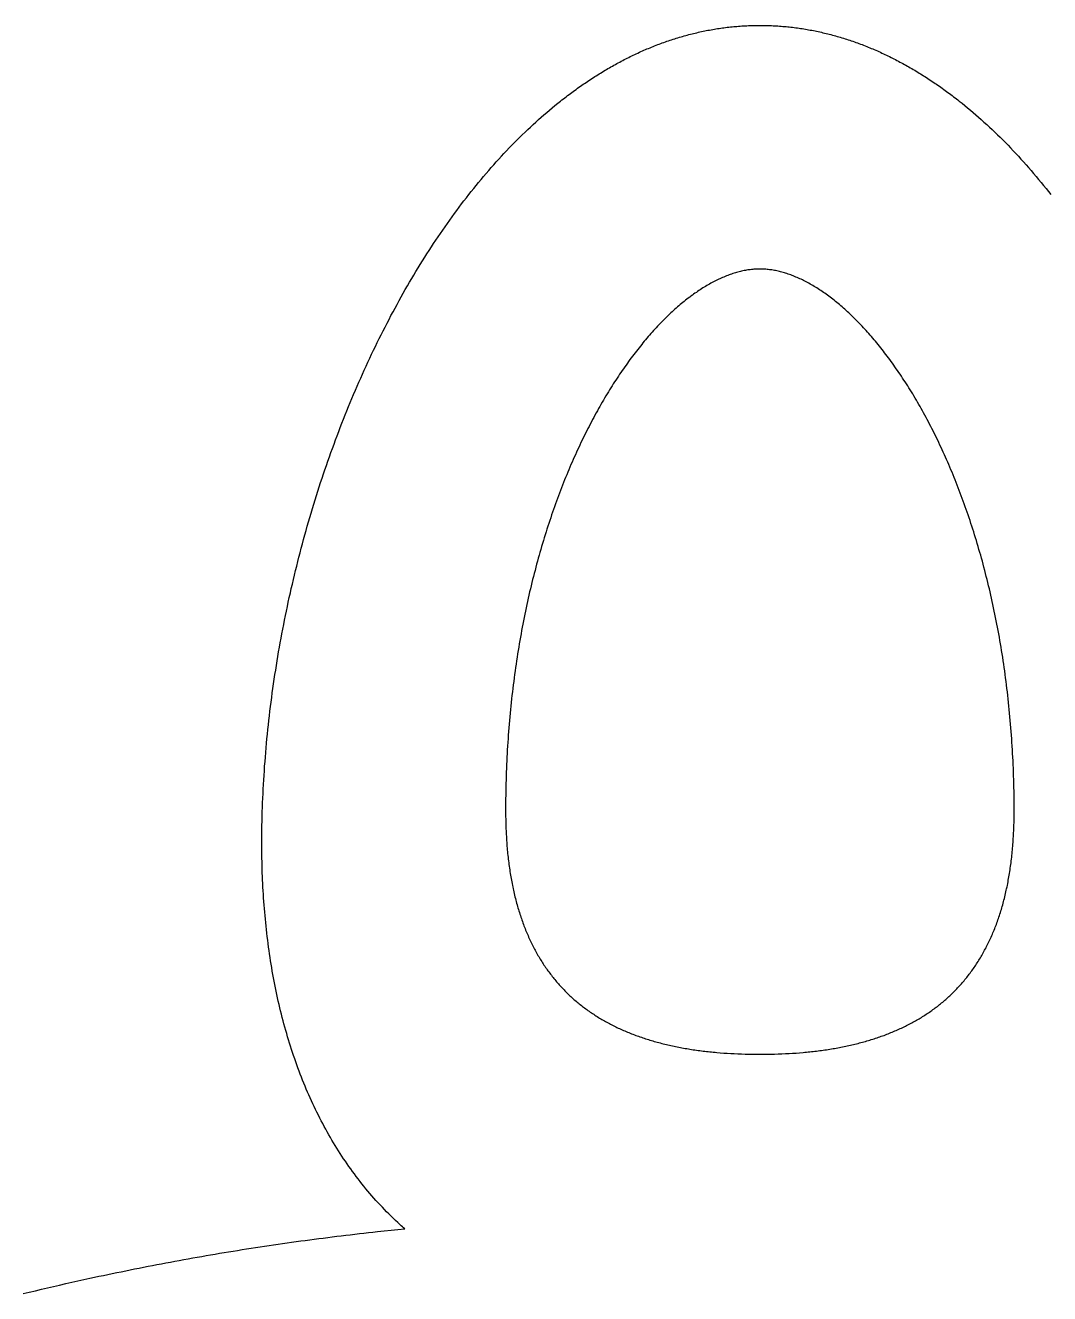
# Model space of a CAD drawing. Extents: x -388 to -35, y 578 to 1063.
# Drawn here: x -174.73 to -152.94, y 843.26 to 870.25 of the extents above; entities that cross this region are included whole.
import ezdxf

# ---------------------------------------------------------------- set-up
doc = ezdxf.new("R2010")
doc.units = 0
doc.layers.add('color#3f3f3fff', color=1, linetype='CONTINUOUS')

msp = doc.modelspace()

# ---------------------------------------------------------------- linework, layer by layer
at = {"layer": 'color#3f3f3fff'}
msp.add_lwpolyline([(-174.778, 843.258), (-174.649, 843.289), (-174.52, 843.32), (-174.391, 843.351), (-174.262, 843.381), (-174.133, 843.411), (-174.004, 843.441), (-173.875, 843.47), (-173.746, 843.499), (-173.617, 843.528), (-173.487, 843.557), (-173.358, 843.585), (-173.263, 843.606), (-173.168, 843.626), (-173.074, 843.646), (-172.979, 843.666), (-172.884, 843.686), (-172.789, 843.706), (-172.694, 843.725), (-172.599, 843.745), (-172.505, 843.764), (-172.41, 843.783), (-172.315, 843.802), (-172.22, 843.821), (-172.124, 843.839), (-172.029, 843.858), (-171.934, 843.876), (-171.839, 843.894), (-171.744, 843.912), (-171.649, 843.93), (-171.554, 843.948), (-171.458, 843.965), (-171.363, 843.983), (-171.268, 844), (-171.172, 844.017), (-171.077, 844.034), (-170.982, 844.05), (-170.886, 844.067), (-170.791, 844.083), (-170.695, 844.1), (-170.6, 844.116), (-170.504, 844.132), (-170.409, 844.147), (-170.313, 844.163), (-170.218, 844.178), (-170.122, 844.194), (-170.026, 844.209), (-169.931, 844.224), (-169.835, 844.239), (-169.739, 844.253), (-169.643, 844.268), (-169.548, 844.282), (-169.452, 844.296), (-169.356, 844.31), (-169.26, 844.324), (-169.164, 844.338), (-169.068, 844.351), (-168.972, 844.365), (-168.876, 844.378), (-168.78, 844.391), (-168.684, 844.404), (-168.588, 844.416), (-168.492, 844.429), (-168.396, 844.441), (-168.3, 844.454), (-168.204, 844.466), (-168.108, 844.478), (-168.012, 844.489), (-167.916, 844.501), (-167.82, 844.512), (-167.723, 844.524), (-167.627, 844.535), (-167.531, 844.546), (-167.435, 844.556), (-167.338, 844.567), (-167.242, 844.578), (-167.097, 844.593), (-166.952, 844.608), (-166.807, 844.623), (-166.662, 844.637), (-166.687, 844.659), (-166.712, 844.681), (-166.737, 844.703), (-166.761, 844.725), (-166.786, 844.748), (-166.81, 844.77), (-166.858, 844.816), (-166.906, 844.861), (-166.954, 844.907), (-167.001, 844.954), (-167.047, 845.001), (-167.094, 845.048), (-167.139, 845.096), (-167.185, 845.144), (-167.229, 845.193), (-167.274, 845.241), (-167.318, 845.291), (-167.361, 845.34), (-167.404, 845.39), (-167.447, 845.441), (-167.489, 845.491), (-167.531, 845.543), (-167.572, 845.594), (-167.613, 845.646), (-167.654, 845.698), (-167.694, 845.751), (-167.734, 845.804), (-167.773, 845.857), (-167.812, 845.911), (-167.85, 845.965), (-167.888, 846.019), (-167.926, 846.074), (-167.963, 846.129), (-168, 846.184), (-168.036, 846.24), (-168.072, 846.296), (-168.107, 846.353), (-168.142, 846.409), (-168.177, 846.466), (-168.211, 846.524), (-168.245, 846.582), (-168.278, 846.64), (-168.311, 846.698), (-168.344, 846.757), (-168.376, 846.816), (-168.408, 846.875), (-168.439, 846.935), (-168.47, 846.995), (-168.5, 847.055), (-168.531, 847.116), (-168.56, 847.177), (-168.59, 847.238), (-168.618, 847.299), (-168.647, 847.361), (-168.675, 847.423), (-168.703, 847.486), (-168.73, 847.548), (-168.757, 847.611), (-168.783, 847.675), (-168.809, 847.738), (-168.835, 847.802), (-168.86, 847.866), (-168.885, 847.93), (-168.91, 847.995), (-168.934, 848.06), (-168.958, 848.125), (-168.981, 848.191), (-169.004, 848.256), (-169.027, 848.322), (-169.049, 848.389), (-169.071, 848.455), (-169.092, 848.522), (-169.113, 848.589), (-169.134, 848.656), (-169.154, 848.724), (-169.174, 848.792), (-169.193, 848.86), (-169.212, 848.928), (-169.231, 848.996), (-169.249, 849.065), (-169.267, 849.134), (-169.285, 849.203), (-169.302, 849.273), (-169.319, 849.342), (-169.335, 849.412), (-169.352, 849.482), (-169.367, 849.553), (-169.383, 849.623), (-169.398, 849.694), (-169.412, 849.765), (-169.426, 849.836), (-169.44, 849.908), (-169.454, 849.979), (-169.467, 850.051), (-169.48, 850.123), (-169.492, 850.195), (-169.504, 850.268), (-169.516, 850.34), (-169.527, 850.413), (-169.538, 850.486), (-169.549, 850.559), (-169.559, 850.633), (-169.569, 850.706), (-169.578, 850.78), (-169.587, 850.854), (-169.596, 850.928), (-169.604, 851.003), (-169.613, 851.077), (-169.62, 851.152), (-169.628, 851.226), (-169.635, 851.301), (-169.641, 851.377), (-169.648, 851.452), (-169.654, 851.527), (-169.659, 851.603), (-169.665, 851.679), (-169.669, 851.755), (-169.674, 851.831), (-169.678, 851.907), (-169.682, 851.983), (-169.686, 852.06), (-169.689, 852.136), (-169.692, 852.213), (-169.694, 852.29), (-169.697, 852.367), (-169.698, 852.444), (-169.7, 852.522), (-169.701, 852.599), (-169.702, 852.677), (-169.702, 852.754), (-169.703, 852.832), (-169.702, 852.929), (-169.702, 853.025), (-169.701, 853.122), (-169.699, 853.218), (-169.697, 853.315), (-169.695, 853.412), (-169.692, 853.509), (-169.689, 853.606), (-169.686, 853.703), (-169.682, 853.8), (-169.677, 853.897), (-169.672, 853.994), (-169.667, 854.092), (-169.662, 854.189), (-169.656, 854.286), (-169.649, 854.383), (-169.643, 854.481), (-169.635, 854.578), (-169.628, 854.676), (-169.62, 854.773), (-169.611, 854.87), (-169.602, 854.968), (-169.593, 855.065), (-169.584, 855.163), (-169.574, 855.26), (-169.563, 855.358), (-169.553, 855.455), (-169.541, 855.553), (-169.53, 855.65), (-169.518, 855.748), (-169.506, 855.845), (-169.493, 855.942), (-169.48, 856.04), (-169.466, 856.137), (-169.452, 856.234), (-169.438, 856.332), (-169.423, 856.429), (-169.408, 856.526), (-169.393, 856.623), (-169.377, 856.72), (-169.361, 856.817), (-169.345, 856.914), (-169.328, 857.011), (-169.31, 857.108), (-169.293, 857.204), (-169.275, 857.301), (-169.256, 857.398), (-169.238, 857.494), (-169.219, 857.59), (-169.199, 857.687), (-169.179, 857.783), (-169.159, 857.879), (-169.139, 857.975), (-169.118, 858.071), (-169.096, 858.167), (-169.075, 858.262), (-169.053, 858.358), (-169.03, 858.454), (-169.008, 858.549), (-168.985, 858.644), (-168.961, 858.739), (-168.937, 858.834), (-168.913, 858.929), (-168.889, 859.024), (-168.864, 859.118), (-168.839, 859.213), (-168.813, 859.307), (-168.787, 859.401), (-168.761, 859.495), (-168.735, 859.588), (-168.708, 859.682), (-168.681, 859.775), (-168.653, 859.869), (-168.625, 859.962), (-168.597, 860.055), (-168.568, 860.147), (-168.539, 860.24), (-168.51, 860.332), (-168.481, 860.424), (-168.451, 860.516), (-168.421, 860.608), (-168.39, 860.699), (-168.359, 860.791), (-168.328, 860.882), (-168.296, 860.973), (-168.265, 861.063), (-168.232, 861.154), (-168.2, 861.244), (-168.167, 861.334), (-168.134, 861.424), (-168.1, 861.513), (-168.067, 861.603), (-168.033, 861.692), (-167.998, 861.78), (-167.963, 861.869), (-167.928, 861.957), (-167.893, 862.045), (-167.857, 862.133), (-167.821, 862.22), (-167.785, 862.307), (-167.749, 862.394), (-167.712, 862.481), (-167.675, 862.567), (-167.637, 862.653), (-167.599, 862.739), (-167.561, 862.825), (-167.523, 862.91), (-167.484, 862.995), (-167.445, 863.079), (-167.406, 863.164), (-167.366, 863.248), (-167.326, 863.331), (-167.286, 863.415), (-167.246, 863.498), (-167.205, 863.58), (-167.164, 863.663), (-167.123, 863.745), (-167.081, 863.826), (-167.039, 863.908), (-166.997, 863.989), (-166.955, 864.069), (-166.912, 864.15), (-166.869, 864.23), (-166.826, 864.309), (-166.782, 864.388), (-166.738, 864.467), (-166.694, 864.546), (-166.65, 864.624), (-166.605, 864.702), (-166.56, 864.779), (-166.515, 864.856), (-166.469, 864.933), (-166.423, 865.009), (-166.377, 865.085), (-166.331, 865.16), (-166.285, 865.235), (-166.238, 865.31), (-166.191, 865.384), (-166.143, 865.458), (-166.096, 865.531), (-166.048, 865.604), (-166, 865.676), (-165.951, 865.748), (-165.903, 865.82), (-165.854, 865.891), (-165.805, 865.962), (-165.755, 866.032), (-165.705, 866.102), (-165.656, 866.172), (-165.605, 866.241), (-165.555, 866.309), (-165.504, 866.377), (-165.453, 866.445), (-165.402, 866.512), (-165.351, 866.579), (-165.299, 866.645), (-165.247, 866.711), (-165.195, 866.776), (-165.143, 866.841), (-165.09, 866.905), (-165.037, 866.969), (-164.984, 867.032), (-164.931, 867.095), (-164.877, 867.157), (-164.824, 867.219), (-164.77, 867.28), (-164.715, 867.341), (-164.661, 867.401), (-164.606, 867.461), (-164.551, 867.52), (-164.496, 867.579), (-164.441, 867.637), (-164.385, 867.694), (-164.329, 867.751), (-164.273, 867.808), (-164.217, 867.864), (-164.161, 867.919), (-164.104, 867.974), (-164.047, 868.028), (-163.99, 868.082), (-163.933, 868.135), (-163.875, 868.188), (-163.817, 868.24), (-163.759, 868.291), (-163.701, 868.342), (-163.643, 868.392), (-163.584, 868.442), (-163.525, 868.491), (-163.466, 868.54), (-163.407, 868.588), (-163.348, 868.635), (-163.318, 868.658), (-163.288, 868.682), (-163.258, 868.705), (-163.228, 868.728), (-163.198, 868.751), (-163.168, 868.773), (-163.138, 868.796), (-163.108, 868.818), (-163.078, 868.84), (-163.048, 868.862), (-163.017, 868.884), (-162.987, 868.906), (-162.957, 868.928), (-162.926, 868.949), (-162.896, 868.97), (-162.865, 868.991), (-162.835, 869.012), (-162.804, 869.033), (-162.773, 869.054), (-162.743, 869.074), (-162.712, 869.094), (-162.681, 869.115), (-162.65, 869.135), (-162.619, 869.154), (-162.588, 869.174), (-162.557, 869.194), (-162.526, 869.213), (-162.495, 869.232), (-162.464, 869.251), (-162.433, 869.27), (-162.402, 869.289), (-162.371, 869.307), (-162.339, 869.325), (-162.308, 869.344), (-162.276, 869.362), (-162.245, 869.379), (-162.213, 869.397), (-162.182, 869.415), (-162.15, 869.432), (-162.119, 869.449), (-162.087, 869.466), (-162.055, 869.483), (-162.024, 869.5), (-161.992, 869.516), (-161.96, 869.532), (-161.928, 869.549), (-161.896, 869.565), (-161.864, 869.58), (-161.832, 869.596), (-161.8, 869.611), (-161.768, 869.627), (-161.736, 869.642), (-161.704, 869.657), (-161.671, 869.672), (-161.639, 869.686), (-161.607, 869.701), (-161.574, 869.715), (-161.542, 869.729), (-161.509, 869.743), (-161.477, 869.756), (-161.444, 869.77), (-161.412, 869.783), (-161.379, 869.796), (-161.347, 869.809), (-161.314, 869.822), (-161.281, 869.835), (-161.248, 869.847), (-161.216, 869.86), (-161.183, 869.872), (-161.15, 869.883), (-161.117, 869.895), (-161.084, 869.907), (-161.051, 869.918), (-161.018, 869.929), (-160.985, 869.94), (-160.952, 869.951), (-160.918, 869.962), (-160.885, 869.972), (-160.852, 869.982), (-160.819, 869.992), (-160.785, 870.002), (-160.752, 870.012), (-160.718, 870.021), (-160.685, 870.031), (-160.652, 870.04), (-160.618, 870.049), (-160.584, 870.057), (-160.551, 870.066), (-160.517, 870.074), (-160.483, 870.082), (-160.45, 870.09), (-160.416, 870.098), (-160.382, 870.106), (-160.348, 870.113), (-160.315, 870.12), (-160.281, 870.127), (-160.247, 870.134), (-160.213, 870.14), (-160.179, 870.147), (-160.145, 870.153), (-160.111, 870.159), (-160.076, 870.165), (-160.042, 870.17), (-160.008, 870.176), (-159.974, 870.181), (-159.94, 870.186), (-159.905, 870.191), (-159.871, 870.196), (-159.837, 870.2), (-159.802, 870.204), (-159.768, 870.208), (-159.733, 870.212), (-159.699, 870.216), (-159.664, 870.219), (-159.63, 870.222), (-159.595, 870.225), (-159.561, 870.228), (-159.526, 870.231), (-159.491, 870.233), (-159.456, 870.235), (-159.422, 870.237), (-159.387, 870.239), (-159.352, 870.241), (-159.317, 870.242), (-159.282, 870.243), (-159.247, 870.244), (-159.212, 870.245), (-159.177, 870.245), (-159.142, 870.246), (-159.107, 870.246), (-159.072, 870.246), (-159.037, 870.245), (-159.002, 870.245), (-158.967, 870.244), (-158.932, 870.243), (-158.897, 870.242), (-158.863, 870.241), (-158.828, 870.239), (-158.793, 870.237), (-158.758, 870.235), (-158.723, 870.233), (-158.689, 870.231), (-158.654, 870.228), (-158.619, 870.225), (-158.585, 870.222), (-158.55, 870.219), (-158.516, 870.216), (-158.481, 870.212), (-158.447, 870.208), (-158.412, 870.204), (-158.378, 870.2), (-158.344, 870.196), (-158.309, 870.191), (-158.275, 870.186), (-158.241, 870.181), (-158.206, 870.176), (-158.172, 870.17), (-158.138, 870.165), (-158.104, 870.159), (-158.07, 870.153), (-158.036, 870.147), (-158.002, 870.14), (-157.968, 870.134), (-157.934, 870.127), (-157.9, 870.12), (-157.866, 870.113), (-157.832, 870.106), (-157.799, 870.098), (-157.765, 870.09), (-157.731, 870.082), (-157.697, 870.074), (-157.664, 870.066), (-157.63, 870.057), (-157.597, 870.049), (-157.563, 870.04), (-157.53, 870.031), (-157.496, 870.021), (-157.463, 870.012), (-157.429, 870.002), (-157.396, 869.992), (-157.363, 869.982), (-157.329, 869.972), (-157.296, 869.962), (-157.263, 869.951), (-157.23, 869.94), (-157.197, 869.929), (-157.164, 869.918), (-157.131, 869.907), (-157.098, 869.895), (-157.065, 869.883), (-157.032, 869.872), (-156.999, 869.86), (-156.966, 869.847), (-156.933, 869.835), (-156.901, 869.822), (-156.868, 869.809), (-156.835, 869.796), (-156.803, 869.783), (-156.77, 869.77), (-156.738, 869.756), (-156.705, 869.743), (-156.673, 869.729), (-156.64, 869.715), (-156.608, 869.701), (-156.576, 869.686), (-156.543, 869.672), (-156.511, 869.657), (-156.479, 869.642), (-156.447, 869.627), (-156.415, 869.611), (-156.382, 869.596), (-156.35, 869.58), (-156.318, 869.565), (-156.287, 869.549), (-156.255, 869.532), (-156.223, 869.516), (-156.191, 869.5), (-156.159, 869.483), (-156.127, 869.466), (-156.096, 869.449), (-156.064, 869.432), (-156.033, 869.415), (-156.001, 869.397), (-155.97, 869.379), (-155.938, 869.362), (-155.907, 869.344), (-155.875, 869.325), (-155.844, 869.307), (-155.813, 869.289), (-155.782, 869.27), (-155.75, 869.251), (-155.719, 869.232), (-155.688, 869.213), (-155.657, 869.194), (-155.626, 869.174), (-155.595, 869.154), (-155.564, 869.135), (-155.533, 869.115), (-155.503, 869.094), (-155.472, 869.074), (-155.441, 869.054), (-155.41, 869.033), (-155.38, 869.012), (-155.349, 868.991), (-155.319, 868.97), (-155.288, 868.949), (-155.258, 868.928), (-155.228, 868.906), (-155.197, 868.884), (-155.167, 868.862), (-155.137, 868.84), (-155.106, 868.818), (-155.076, 868.796), (-155.046, 868.773), (-155.016, 868.751), (-154.986, 868.728), (-154.956, 868.705), (-154.926, 868.682), (-154.897, 868.658), (-154.867, 868.635), (-154.807, 868.588), (-154.748, 868.54), (-154.689, 868.491), (-154.63, 868.442), (-154.572, 868.392), (-154.513, 868.342), (-154.455, 868.291), (-154.397, 868.24), (-154.34, 868.188), (-154.282, 868.135), (-154.225, 868.082), (-154.167, 868.028), (-154.111, 867.974), (-154.054, 867.919), (-153.997, 867.864), (-153.941, 867.808), (-153.885, 867.751), (-153.829, 867.694), (-153.774, 867.637), (-153.718, 867.579), (-153.663, 867.52), (-153.608, 867.461), (-153.554, 867.401), (-153.499, 867.341), (-153.445, 867.28), (-153.391, 867.219), (-153.337, 867.157), (-153.284, 867.095), (-153.23, 867.032), (-153.177, 866.969), (-153.124, 866.905), (-153.072, 866.841), (-153.019, 866.776), (-152.967, 866.711), (-152.915, 866.645)], dxfattribs=at)
msp.add_lwpolyline([(-159.107, 848.351), (-159.028, 848.351), (-158.949, 848.352), (-158.871, 848.353), (-158.793, 848.355), (-158.716, 848.357), (-158.639, 848.36), (-158.563, 848.364), (-158.487, 848.368), (-158.412, 848.372), (-158.338, 848.377), (-158.263, 848.383), (-158.19, 848.389), (-158.153, 848.393), (-158.117, 848.396), (-158.08, 848.4), (-158.044, 848.404), (-158.008, 848.407), (-157.972, 848.411), (-157.936, 848.416), (-157.901, 848.42), (-157.865, 848.424), (-157.83, 848.429), (-157.794, 848.434), (-157.759, 848.439), (-157.724, 848.444), (-157.689, 848.449), (-157.655, 848.454), (-157.62, 848.46), (-157.586, 848.465), (-157.551, 848.471), (-157.517, 848.477), (-157.483, 848.483), (-157.449, 848.489), (-157.415, 848.495), (-157.382, 848.502), (-157.348, 848.508), (-157.315, 848.515), (-157.281, 848.522), (-157.248, 848.529), (-157.215, 848.536), (-157.183, 848.544), (-157.15, 848.551), (-157.117, 848.559), (-157.085, 848.567), (-157.053, 848.574), (-157.02, 848.583), (-156.988, 848.591), (-156.957, 848.599), (-156.925, 848.608), (-156.893, 848.616), (-156.862, 848.625), (-156.831, 848.634), (-156.799, 848.643), (-156.768, 848.653), (-156.738, 848.662), (-156.707, 848.672), (-156.676, 848.682), (-156.646, 848.691), (-156.615, 848.702), (-156.585, 848.712), (-156.555, 848.722), (-156.525, 848.733), (-156.496, 848.743), (-156.466, 848.754), (-156.437, 848.765), (-156.407, 848.776), (-156.378, 848.788), (-156.349, 848.799), (-156.32, 848.811), (-156.291, 848.822), (-156.263, 848.834), (-156.234, 848.847), (-156.206, 848.859), (-156.178, 848.871), (-156.15, 848.884), (-156.122, 848.896), (-156.094, 848.909), (-156.067, 848.922), (-156.039, 848.936), (-156.012, 848.949), (-155.985, 848.962), (-155.958, 848.976), (-155.931, 848.99), (-155.905, 849.004), (-155.878, 849.018), (-155.852, 849.032), (-155.825, 849.047), (-155.799, 849.062), (-155.773, 849.076), (-155.748, 849.091), (-155.722, 849.107), (-155.696, 849.122), (-155.671, 849.137), (-155.646, 849.153), (-155.621, 849.169), (-155.596, 849.185), (-155.571, 849.201), (-155.547, 849.217), (-155.522, 849.234), (-155.498, 849.25), (-155.474, 849.267), (-155.45, 849.284), (-155.426, 849.301), (-155.402, 849.318), (-155.379, 849.336), (-155.355, 849.354), (-155.332, 849.371), (-155.309, 849.389), (-155.286, 849.407), (-155.263, 849.426), (-155.241, 849.444), (-155.218, 849.463), (-155.196, 849.482), (-155.174, 849.501), (-155.152, 849.52), (-155.13, 849.539), (-155.108, 849.559), (-155.087, 849.578), (-155.065, 849.598), (-155.044, 849.618), (-155.023, 849.638), (-155.002, 849.659), (-154.982, 849.679), (-154.961, 849.7), (-154.941, 849.721), (-154.92, 849.742), (-154.9, 849.763), (-154.88, 849.784), (-154.86, 849.806), (-154.841, 849.828), (-154.821, 849.85), (-154.802, 849.872), (-154.783, 849.894), (-154.764, 849.917), (-154.745, 849.939), (-154.726, 849.962), (-154.708, 849.985), (-154.689, 850.008), (-154.671, 850.032), (-154.653, 850.055), (-154.635, 850.079), (-154.618, 850.103), (-154.6, 850.127), (-154.583, 850.151), (-154.565, 850.175), (-154.548, 850.2), (-154.531, 850.225), (-154.515, 850.25), (-154.498, 850.275), (-154.482, 850.3), (-154.465, 850.326), (-154.449, 850.351), (-154.433, 850.377), (-154.417, 850.403), (-154.402, 850.43), (-154.386, 850.456), (-154.371, 850.483), (-154.356, 850.509), (-154.341, 850.536), (-154.326, 850.564), (-154.312, 850.591), (-154.297, 850.618), (-154.283, 850.646), (-154.269, 850.674), (-154.255, 850.702), (-154.241, 850.73), (-154.227, 850.759), (-154.214, 850.788), (-154.201, 850.816), (-154.188, 850.845), (-154.175, 850.875), (-154.162, 850.904), (-154.149, 850.934), (-154.137, 850.963), (-154.125, 850.993), (-154.112, 851.024), (-154.1, 851.054), (-154.089, 851.084), (-154.077, 851.115), (-154.066, 851.146), (-154.054, 851.177), (-154.043, 851.209), (-154.032, 851.24), (-154.022, 851.272), (-154.011, 851.304), (-154.001, 851.336), (-153.99, 851.368), (-153.98, 851.4), (-153.97, 851.433), (-153.961, 851.466), (-153.951, 851.499), (-153.942, 851.532), (-153.933, 851.566), (-153.924, 851.599), (-153.915, 851.633), (-153.906, 851.667), (-153.898, 851.701), (-153.889, 851.736), (-153.881, 851.77), (-153.873, 851.805), (-153.865, 851.84), (-153.858, 851.875), (-153.85, 851.911), (-153.843, 851.946), (-153.836, 851.982), (-153.829, 852.018), (-153.822, 852.054), (-153.815, 852.091), (-153.809, 852.127), (-153.803, 852.164), (-153.797, 852.201), (-153.791, 852.238), (-153.785, 852.276), (-153.78, 852.313), (-153.774, 852.351), (-153.769, 852.389), (-153.764, 852.427), (-153.759, 852.466), (-153.755, 852.504), (-153.75, 852.543), (-153.746, 852.582), (-153.742, 852.621), (-153.738, 852.661), (-153.734, 852.7), (-153.731, 852.74), (-153.727, 852.78), (-153.724, 852.82), (-153.721, 852.861), (-153.718, 852.902), (-153.716, 852.942), (-153.713, 852.984), (-153.711, 853.025), (-153.709, 853.066), (-153.707, 853.108), (-153.705, 853.15), (-153.703, 853.192), (-153.702, 853.234), (-153.701, 853.277), (-153.7, 853.32), (-153.699, 853.362), (-153.698, 853.406), (-153.698, 853.449), (-153.698, 853.493), (-153.698, 853.536), (-153.698, 853.619), (-153.698, 853.702), (-153.699, 853.784), (-153.7, 853.866), (-153.701, 853.948), (-153.703, 854.029), (-153.705, 854.111), (-153.707, 854.192), (-153.709, 854.273), (-153.712, 854.353), (-153.715, 854.434), (-153.719, 854.514), (-153.722, 854.594), (-153.726, 854.673), (-153.73, 854.752), (-153.735, 854.832), (-153.739, 854.91), (-153.744, 854.989), (-153.75, 855.067), (-153.755, 855.145), (-153.761, 855.223), (-153.767, 855.301), (-153.773, 855.378), (-153.78, 855.455), (-153.787, 855.532), (-153.794, 855.609), (-153.801, 855.685), (-153.809, 855.761), (-153.817, 855.837), (-153.825, 855.912), (-153.833, 855.988), (-153.842, 856.063), (-153.851, 856.137), (-153.86, 856.212), (-153.869, 856.286), (-153.879, 856.36), (-153.889, 856.434), (-153.899, 856.507), (-153.909, 856.58), (-153.92, 856.653), (-153.931, 856.726), (-153.942, 856.798), (-153.953, 856.87), (-153.965, 856.942), (-153.976, 857.014), (-153.988, 857.085), (-154.001, 857.156), (-154.013, 857.227), (-154.026, 857.297), (-154.039, 857.367), (-154.052, 857.437), (-154.065, 857.507), (-154.078, 857.576), (-154.092, 857.646), (-154.106, 857.714), (-154.12, 857.783), (-154.135, 857.851), (-154.149, 857.919), (-154.164, 857.987), (-154.179, 858.054), (-154.194, 858.122), (-154.21, 858.188), (-154.225, 858.255), (-154.241, 858.321), (-154.257, 858.387), (-154.273, 858.453), (-154.29, 858.519), (-154.306, 858.584), (-154.323, 858.649), (-154.34, 858.713), (-154.357, 858.778), (-154.375, 858.842), (-154.392, 858.906), (-154.41, 858.969), (-154.428, 859.032), (-154.446, 859.095), (-154.464, 859.158), (-154.483, 859.22), (-154.501, 859.282), (-154.52, 859.344), (-154.539, 859.405), (-154.558, 859.466), (-154.578, 859.527), (-154.597, 859.588), (-154.617, 859.648), (-154.637, 859.708), (-154.657, 859.768), (-154.677, 859.827), (-154.697, 859.886), (-154.718, 859.945), (-154.738, 860.003), (-154.759, 860.062), (-154.78, 860.119), (-154.801, 860.177), (-154.822, 860.234), (-154.844, 860.291), (-154.865, 860.348), (-154.887, 860.404), (-154.909, 860.46), (-154.931, 860.516), (-154.953, 860.572), (-154.975, 860.627), (-154.998, 860.682), (-155.02, 860.736), (-155.043, 860.79), (-155.066, 860.844), (-155.089, 860.898), (-155.112, 860.951), (-155.135, 861.004), (-155.158, 861.057), (-155.182, 861.109), (-155.205, 861.161), (-155.229, 861.213), (-155.253, 861.264), (-155.277, 861.316), (-155.301, 861.366), (-155.325, 861.417), (-155.349, 861.467), (-155.374, 861.517), (-155.398, 861.566), (-155.423, 861.616), (-155.448, 861.664), (-155.472, 861.713), (-155.497, 861.761), (-155.522, 861.809), (-155.548, 861.857), (-155.573, 861.904), (-155.598, 861.951), (-155.624, 861.998), (-155.649, 862.044), (-155.675, 862.09), (-155.701, 862.136), (-155.726, 862.181), (-155.752, 862.226), (-155.778, 862.271), (-155.805, 862.315), (-155.831, 862.359), (-155.857, 862.403), (-155.883, 862.446), (-155.91, 862.489), (-155.936, 862.532), (-155.963, 862.574), (-155.99, 862.616), (-156.016, 862.658), (-156.043, 862.699), (-156.07, 862.74), (-156.097, 862.781), (-156.124, 862.821), (-156.151, 862.861), (-156.178, 862.901), (-156.206, 862.94), (-156.233, 862.979), (-156.26, 863.018), (-156.288, 863.056), (-156.315, 863.094), (-156.343, 863.132), (-156.37, 863.169), (-156.398, 863.206), (-156.425, 863.243), (-156.453, 863.279), (-156.481, 863.315), (-156.509, 863.351), (-156.537, 863.386), (-156.565, 863.421), (-156.592, 863.455), (-156.62, 863.489), (-156.649, 863.523), (-156.677, 863.557), (-156.705, 863.59), (-156.733, 863.623), (-156.761, 863.655), (-156.789, 863.687), (-156.817, 863.719), (-156.846, 863.75), (-156.874, 863.781), (-156.902, 863.812), (-156.931, 863.842), (-156.959, 863.872), (-156.987, 863.902), (-157.016, 863.931), (-157.044, 863.96), (-157.073, 863.989), (-157.101, 864.017), (-157.129, 864.045), (-157.158, 864.072), (-157.186, 864.099), (-157.215, 864.126), (-157.243, 864.152), (-157.272, 864.178), (-157.3, 864.204), (-157.329, 864.229), (-157.357, 864.254), (-157.386, 864.279), (-157.414, 864.303), (-157.443, 864.327), (-157.471, 864.35), (-157.5, 864.373), (-157.528, 864.396), (-157.557, 864.418), (-157.585, 864.44), (-157.613, 864.462), (-157.642, 864.483), (-157.67, 864.504), (-157.698, 864.525), (-157.727, 864.545), (-157.755, 864.564), (-157.783, 864.584), (-157.812, 864.603), (-157.84, 864.621), (-157.868, 864.64), (-157.896, 864.657), (-157.924, 864.675), (-157.953, 864.692), (-157.981, 864.709), (-158.009, 864.725), (-158.037, 864.741), (-158.065, 864.757), (-158.093, 864.772), (-158.12, 864.787), (-158.148, 864.801), (-158.176, 864.815), (-158.204, 864.829), (-158.231, 864.842), (-158.259, 864.855), (-158.287, 864.868), (-158.314, 864.88), (-158.342, 864.891), (-158.369, 864.903), (-158.396, 864.914), (-158.424, 864.924), (-158.451, 864.934), (-158.478, 864.944), (-158.505, 864.954), (-158.532, 864.963), (-158.559, 864.971), (-158.586, 864.979), (-158.613, 864.987), (-158.64, 864.995), (-158.667, 865.002), (-158.693, 865.008), (-158.72, 865.015), (-158.746, 865.02), (-158.772, 865.026), (-158.799, 865.031), (-158.825, 865.036), (-158.851, 865.04), (-158.877, 865.044), (-158.903, 865.047), (-158.929, 865.05), (-158.955, 865.053), (-158.98, 865.055), (-159.006, 865.057), (-159.031, 865.058), (-159.057, 865.059), (-159.082, 865.06), (-159.107, 865.06), (-159.132, 865.06), (-159.158, 865.059), (-159.183, 865.058), (-159.209, 865.057), (-159.234, 865.055), (-159.26, 865.053), (-159.286, 865.05), (-159.312, 865.047), (-159.337, 865.044), (-159.364, 865.04), (-159.39, 865.036), (-159.416, 865.031), (-159.442, 865.026), (-159.469, 865.02), (-159.495, 865.015), (-159.521, 865.008), (-159.548, 865.002), (-159.575, 864.995), (-159.602, 864.987), (-159.628, 864.979), (-159.655, 864.971), (-159.682, 864.963), (-159.709, 864.954), (-159.736, 864.944), (-159.764, 864.934), (-159.791, 864.924), (-159.818, 864.914), (-159.846, 864.903), (-159.873, 864.891), (-159.9, 864.88), (-159.928, 864.868), (-159.956, 864.855), (-159.983, 864.842), (-160.011, 864.829), (-160.039, 864.815), (-160.066, 864.801), (-160.094, 864.787), (-160.122, 864.772), (-160.15, 864.757), (-160.178, 864.741), (-160.206, 864.725), (-160.234, 864.709), (-160.262, 864.692), (-160.29, 864.675), (-160.318, 864.657), (-160.346, 864.64), (-160.375, 864.621), (-160.403, 864.603), (-160.431, 864.584), (-160.459, 864.564), (-160.488, 864.545), (-160.516, 864.525), (-160.544, 864.504), (-160.573, 864.483), (-160.601, 864.462), (-160.63, 864.44), (-160.658, 864.418), (-160.687, 864.396), (-160.715, 864.373), (-160.743, 864.35), (-160.772, 864.327), (-160.8, 864.303), (-160.829, 864.279), (-160.857, 864.254), (-160.886, 864.229), (-160.914, 864.204), (-160.943, 864.178), (-160.971, 864.152), (-161, 864.126), (-161.028, 864.099), (-161.057, 864.072), (-161.085, 864.045), (-161.114, 864.017), (-161.142, 863.989), (-161.17, 863.96), (-161.199, 863.931), (-161.227, 863.902), (-161.256, 863.872), (-161.284, 863.842), (-161.312, 863.812), (-161.341, 863.781), (-161.369, 863.75), (-161.397, 863.719), (-161.425, 863.687), (-161.454, 863.655), (-161.482, 863.623), (-161.51, 863.59), (-161.538, 863.557), (-161.566, 863.523), (-161.594, 863.489), (-161.622, 863.455), (-161.65, 863.421), (-161.678, 863.386), (-161.706, 863.351), (-161.734, 863.315), (-161.761, 863.279), (-161.789, 863.243), (-161.817, 863.206), (-161.844, 863.169), (-161.872, 863.132), (-161.9, 863.094), (-161.927, 863.056), (-161.954, 863.018), (-161.982, 862.979), (-162.009, 862.94), (-162.036, 862.901), (-162.063, 862.861), (-162.091, 862.821), (-162.118, 862.781), (-162.145, 862.74), (-162.171, 862.699), (-162.198, 862.658), (-162.225, 862.616), (-162.252, 862.574), (-162.278, 862.532), (-162.305, 862.489), (-162.331, 862.446), (-162.358, 862.403), (-162.384, 862.359), (-162.41, 862.315), (-162.436, 862.271), (-162.462, 862.226), (-162.488, 862.181), (-162.514, 862.136), (-162.54, 862.09), (-162.565, 862.044), (-162.591, 861.998), (-162.616, 861.951), (-162.642, 861.904), (-162.667, 861.857), (-162.692, 861.809), (-162.717, 861.761), (-162.742, 861.713), (-162.767, 861.664), (-162.792, 861.616), (-162.816, 861.566), (-162.841, 861.517), (-162.865, 861.467), (-162.89, 861.417), (-162.914, 861.366), (-162.938, 861.316), (-162.962, 861.264), (-162.986, 861.213), (-163.009, 861.161), (-163.033, 861.109), (-163.056, 861.057), (-163.08, 861.004), (-163.103, 860.951), (-163.126, 860.898), (-163.149, 860.844), (-163.172, 860.79), (-163.194, 860.736), (-163.217, 860.682), (-163.239, 860.627), (-163.262, 860.572), (-163.284, 860.516), (-163.306, 860.46), (-163.328, 860.404), (-163.349, 860.348), (-163.371, 860.291), (-163.392, 860.234), (-163.413, 860.177), (-163.434, 860.119), (-163.455, 860.062), (-163.476, 860.003), (-163.497, 859.945), (-163.517, 859.886), (-163.538, 859.827), (-163.558, 859.768), (-163.578, 859.708), (-163.598, 859.648), (-163.617, 859.588), (-163.637, 859.527), (-163.656, 859.466), (-163.675, 859.405), (-163.694, 859.344), (-163.713, 859.282), (-163.732, 859.22), (-163.75, 859.158), (-163.768, 859.095), (-163.786, 859.032), (-163.804, 858.969), (-163.822, 858.906), (-163.84, 858.842), (-163.857, 858.778), (-163.874, 858.713), (-163.891, 858.649), (-163.908, 858.584), (-163.925, 858.519), (-163.941, 858.453), (-163.957, 858.387), (-163.973, 858.321), (-163.989, 858.255), (-164.005, 858.188), (-164.02, 858.122), (-164.035, 858.054), (-164.05, 857.987), (-164.065, 857.919), (-164.08, 857.851), (-164.094, 857.783), (-164.108, 857.714), (-164.122, 857.646), (-164.136, 857.576), (-164.15, 857.507), (-164.163, 857.437), (-164.176, 857.367), (-164.189, 857.297), (-164.201, 857.227), (-164.214, 857.156), (-164.226, 857.085), (-164.238, 857.014), (-164.25, 856.942), (-164.261, 856.87), (-164.273, 856.798), (-164.284, 856.726), (-164.295, 856.653), (-164.305, 856.58), (-164.315, 856.507), (-164.326, 856.434), (-164.335, 856.36), (-164.345, 856.286), (-164.354, 856.212), (-164.364, 856.137), (-164.372, 856.063), (-164.381, 855.988), (-164.389, 855.912), (-164.398, 855.837), (-164.405, 855.761), (-164.413, 855.685), (-164.42, 855.609), (-164.428, 855.532), (-164.434, 855.455), (-164.441, 855.378), (-164.447, 855.301), (-164.453, 855.223), (-164.459, 855.145), (-164.465, 855.067), (-164.47, 854.989), (-164.475, 854.91), (-164.48, 854.832), (-164.484, 854.752), (-164.488, 854.673), (-164.492, 854.594), (-164.496, 854.514), (-164.499, 854.434), (-164.502, 854.353), (-164.505, 854.273), (-164.507, 854.192), (-164.51, 854.111), (-164.512, 854.029), (-164.513, 853.948), (-164.515, 853.866), (-164.516, 853.784), (-164.516, 853.702), (-164.517, 853.619), (-164.517, 853.536), (-164.517, 853.493), (-164.517, 853.449), (-164.516, 853.406), (-164.515, 853.362), (-164.515, 853.32), (-164.514, 853.277), (-164.512, 853.234), (-164.511, 853.192), (-164.509, 853.15), (-164.508, 853.108), (-164.506, 853.066), (-164.504, 853.025), (-164.501, 852.984), (-164.499, 852.942), (-164.496, 852.902), (-164.493, 852.861), (-164.49, 852.82), (-164.487, 852.78), (-164.484, 852.74), (-164.48, 852.7), (-164.477, 852.661), (-164.473, 852.621), (-164.469, 852.582), (-164.464, 852.543), (-164.46, 852.504), (-164.455, 852.466), (-164.45, 852.427), (-164.445, 852.389), (-164.44, 852.351), (-164.435, 852.313), (-164.429, 852.276), (-164.424, 852.238), (-164.418, 852.201), (-164.412, 852.164), (-164.405, 852.127), (-164.399, 852.091), (-164.392, 852.054), (-164.386, 852.018), (-164.379, 851.982), (-164.372, 851.946), (-164.364, 851.911), (-164.357, 851.875), (-164.349, 851.84), (-164.341, 851.805), (-164.333, 851.77), (-164.325, 851.736), (-164.317, 851.701), (-164.308, 851.667), (-164.3, 851.633), (-164.291, 851.599), (-164.282, 851.566), (-164.273, 851.532), (-164.263, 851.499), (-164.254, 851.466), (-164.244, 851.433), (-164.234, 851.4), (-164.224, 851.368), (-164.214, 851.336), (-164.203, 851.304), (-164.193, 851.272), (-164.182, 851.24), (-164.171, 851.209), (-164.16, 851.177), (-164.149, 851.146), (-164.137, 851.115), (-164.126, 851.084), (-164.114, 851.054), (-164.102, 851.024), (-164.09, 850.993), (-164.078, 850.963), (-164.065, 850.934), (-164.053, 850.904), (-164.04, 850.875), (-164.027, 850.845), (-164.014, 850.816), (-164, 850.788), (-163.987, 850.759), (-163.973, 850.73), (-163.96, 850.702), (-163.946, 850.674), (-163.932, 850.646), (-163.917, 850.618), (-163.903, 850.591), (-163.888, 850.564), (-163.873, 850.536), (-163.858, 850.509), (-163.843, 850.483), (-163.828, 850.456), (-163.813, 850.43), (-163.797, 850.403), (-163.781, 850.377), (-163.765, 850.351), (-163.749, 850.326), (-163.733, 850.3), (-163.717, 850.275), (-163.7, 850.25), (-163.683, 850.225), (-163.666, 850.2), (-163.649, 850.175), (-163.632, 850.151), (-163.615, 850.127), (-163.597, 850.103), (-163.579, 850.079), (-163.561, 850.055), (-163.543, 850.032), (-163.525, 850.008), (-163.507, 849.985), (-163.488, 849.962), (-163.47, 849.939), (-163.451, 849.917), (-163.432, 849.894), (-163.413, 849.872), (-163.393, 849.85), (-163.374, 849.828), (-163.354, 849.806), (-163.334, 849.784), (-163.314, 849.763), (-163.294, 849.742), (-163.274, 849.721), (-163.254, 849.7), (-163.233, 849.679), (-163.212, 849.659), (-163.191, 849.638), (-163.17, 849.618), (-163.149, 849.598), (-163.128, 849.578), (-163.106, 849.559), (-163.084, 849.539), (-163.063, 849.52), (-163.041, 849.501), (-163.019, 849.482), (-162.996, 849.463), (-162.974, 849.444), (-162.951, 849.426), (-162.928, 849.407), (-162.905, 849.389), (-162.882, 849.371), (-162.859, 849.354), (-162.836, 849.336), (-162.812, 849.318), (-162.789, 849.301), (-162.765, 849.284), (-162.741, 849.267), (-162.717, 849.25), (-162.692, 849.234), (-162.668, 849.217), (-162.643, 849.201), (-162.619, 849.185), (-162.594, 849.169), (-162.569, 849.153), (-162.543, 849.137), (-162.518, 849.122), (-162.493, 849.107), (-162.467, 849.091), (-162.441, 849.076), (-162.415, 849.062), (-162.389, 849.047), (-162.363, 849.032), (-162.337, 849.018), (-162.31, 849.004), (-162.283, 848.99), (-162.257, 848.976), (-162.23, 848.962), (-162.202, 848.949), (-162.175, 848.936), (-162.148, 848.922), (-162.12, 848.909), (-162.092, 848.896), (-162.065, 848.884), (-162.037, 848.871), (-162.008, 848.859), (-161.98, 848.847), (-161.952, 848.834), (-161.923, 848.822), (-161.894, 848.811), (-161.865, 848.799), (-161.836, 848.788), (-161.807, 848.776), (-161.778, 848.765), (-161.749, 848.754), (-161.719, 848.743), (-161.689, 848.733), (-161.659, 848.722), (-161.629, 848.712), (-161.599, 848.702), (-161.569, 848.691), (-161.538, 848.682), (-161.508, 848.672), (-161.477, 848.662), (-161.446, 848.653), (-161.415, 848.643), (-161.384, 848.634), (-161.353, 848.625), (-161.321, 848.616), (-161.29, 848.608), (-161.258, 848.599), (-161.226, 848.591), (-161.194, 848.583), (-161.162, 848.574), (-161.13, 848.567), (-161.097, 848.559), (-161.065, 848.551), (-161.032, 848.544), (-160.999, 848.536), (-160.966, 848.529), (-160.933, 848.522), (-160.9, 848.515), (-160.867, 848.508), (-160.833, 848.502), (-160.799, 848.495), (-160.766, 848.489), (-160.732, 848.483), (-160.698, 848.477), (-160.663, 848.471), (-160.629, 848.465), (-160.595, 848.46), (-160.56, 848.454), (-160.525, 848.449), (-160.49, 848.444), (-160.455, 848.439), (-160.42, 848.434), (-160.385, 848.429), (-160.349, 848.424), (-160.314, 848.42), (-160.278, 848.416), (-160.242, 848.411), (-160.206, 848.407), (-160.17, 848.404), (-160.134, 848.4), (-160.098, 848.396), (-160.061, 848.393), (-160.025, 848.389), (-159.951, 848.383), (-159.877, 848.377), (-159.802, 848.372), (-159.727, 848.368), (-159.652, 848.364), (-159.575, 848.36), (-159.499, 848.357), (-159.421, 848.355), (-159.344, 848.353), (-159.265, 848.352), (-159.187, 848.351), (-159.107, 848.351)], close=True, dxfattribs=at)

doc.saveas('drawing.dxf')
